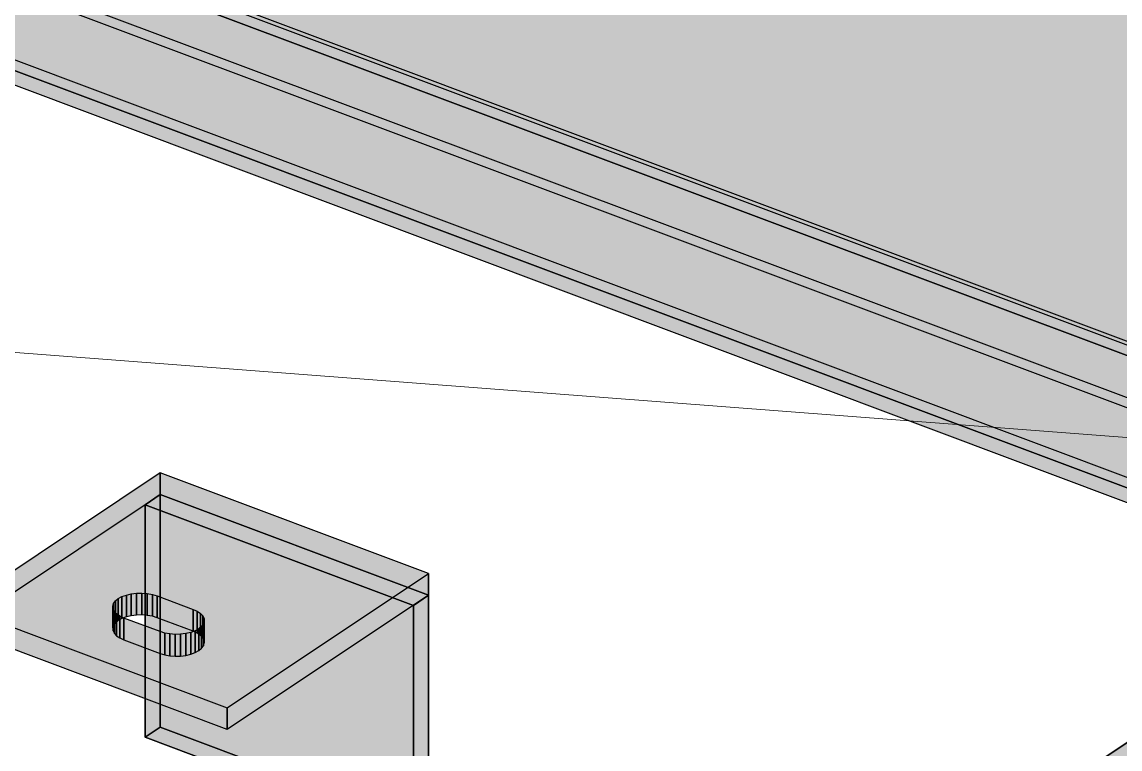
# Model space of a CAD drawing. Header units: millimetres. Extents: x 50 to 612415, y 2 to 4150.
# Drawn here: x 506488.6 to 506663.6, y 2983.2 to 3099.1 of the extents above; entities that cross this region are included whole.
import ezdxf

# ---------------------------------------------------------------- set-up
doc = ezdxf.new("R2010")
doc.units = ezdxf.units.MM
for name, color, linetype, lineweight in [('DIM', 7, 'Continuous', 13), ('HATCH', 8, 'Continuous', 9), ('OUTLINE', 7, 'Continuous', 25)]:
    doc.layers.add(name, color=color, linetype=linetype, lineweight=lineweight)

msp = doc.modelspace()

# ---------------------------------------------------------------- hatches: boundary and pattern name
at = {"layer": 'HATCH', "true_color": 0x5b747f}
for points in [[(508125.429, 2499.816), (506236.101, 3208.314), (506236.101, 3226.833)], [(508125.429, 2518.336), (506236.101, 3226.833), (506539.228, 3123.231)], [(508125.429, 2518.336), (508125.429, 2499.816), (506236.101, 3226.833)], [(506234.497, 3225.764), (506234.497, 3207.244), (508123.825, 2498.747)], [(506537.624, 3122.162), (506234.497, 3225.764), (508123.825, 2517.266)], [(506234.497, 3225.764), (508123.825, 2498.747), (508123.825, 2517.266)], [(506234.497, 3207.244), (506234.497, 3209.559), (508123.825, 2501.062)], [(506212.044, 3195.863), (508101.371, 2498.825), (506212.044, 3207.322)], [(506213.647, 3208.392), (508102.975, 2499.894), (506213.647, 3196.933)], [(508123.825, 2498.747), (506234.497, 3207.244), (508123.825, 2501.062)], [(508102.975, 2487.162), (506213.647, 3195.659), (506213.647, 3196.933)], [(508102.975, 2488.435), (508102.975, 2487.162), (506213.647, 3196.933)], [(508102.975, 2499.894), (508102.975, 2488.435), (506213.647, 3196.933)], [(506212.044, 3195.863), (506212.044, 3194.59), (508101.371, 2486.092)], [(506212.044, 3195.863), (508101.371, 2486.092), (508101.371, 2487.366)], [(506212.044, 3195.863), (508101.371, 2487.366), (508101.371, 2498.825)], [(508101.371, 2486.092), (506212.044, 3194.59), (506212.044, 3192.275)], [(508101.371, 2486.092), (506212.044, 3192.275), (508101.371, 2483.778)], [(506966.919, 2970.486), (506542.636, 3126.761), (506539.228, 3151.01)], [(506966.919, 2970.486), (506539.228, 3151.01), (506966.919, 2990.626)], [(506537.624, 3149.941), (506541.032, 3125.692), (506965.315, 2969.417)], [(506965.315, 2989.557), (506537.624, 3149.941), (506965.315, 2969.417)], [(506963.391, 2967.989), (506542.756, 3125.727), (506542.636, 3126.761)], [(506963.511, 2968.933), (506963.391, 2967.989), (506542.636, 3126.761)], [(506963.863, 2969.722), (506963.511, 2968.933), (506542.636, 3126.761)], [(506964.424, 2970.303), (506963.863, 2969.722), (506542.636, 3126.761)], [(506965.155, 2970.636), (506964.424, 2970.303), (506542.636, 3126.761)], [(506966.006, 2970.698), (506965.155, 2970.636), (506542.636, 3126.761)], [(506966.919, 2970.486), (506966.006, 2970.698), (506542.636, 3126.761)], [(506541.032, 3125.692), (506541.152, 3124.658), (506961.787, 2966.92)], [(506541.032, 3125.692), (506961.787, 2966.92), (506961.907, 2967.864)], [(506541.032, 3125.692), (506961.907, 2967.864), (506962.26, 2968.653)], [(506541.032, 3125.692), (506962.26, 2968.653), (506962.82, 2969.234)], [(506541.032, 3125.692), (506962.82, 2969.234), (506963.551, 2969.567)], [(506541.032, 3125.692), (506963.551, 2969.567), (506964.402, 2969.629)], [(506541.032, 3125.692), (506964.402, 2969.629), (506965.315, 2969.417)], [(506961.907, 2965.887), (506541.152, 3124.658), (506541.032, 3123.715)], [(506961.907, 2965.887), (506961.787, 2966.92), (506541.152, 3124.658)], [(506542.283, 3123.995), (506542.636, 3124.784), (506963.511, 2966.956)], [(506542.636, 3124.784), (506542.756, 3125.727), (506963.511, 2966.956)], [(506542.756, 3125.727), (506963.391, 2967.989), (506963.511, 2966.956)], [(506539.228, 3123.231), (506540.141, 3123.019), (506963.511, 2966.956)], [(506539.228, 3123.231), (506963.863, 2965.902), (506964.424, 2964.901)], [(506539.228, 3123.231), (506964.424, 2964.901), (506965.155, 2964.02)], [(506539.228, 3123.231), (506963.511, 2966.956), (506963.863, 2965.902)], [(506539.228, 3123.231), (506965.155, 2964.02), (506966.006, 2963.319)], [(506539.228, 3123.231), (506966.006, 2963.319), (506966.919, 2962.847)], [(508125.429, 2518.336), (506539.228, 3123.231), (506966.919, 2962.847)], [(506961.907, 2965.887), (506540.68, 3122.926), (506540.119, 3122.345)], [(506540.141, 3123.019), (506540.992, 3123.081), (506963.511, 2966.956)], [(506961.907, 2965.887), (506541.032, 3123.715), (506540.68, 3122.926)], [(506540.992, 3123.081), (506541.723, 3123.414), (506963.511, 2966.956)], [(506541.723, 3123.414), (506542.283, 3123.995), (506963.511, 2966.956)], [(506961.907, 2965.887), (506538.537, 3121.949), (506537.624, 3122.162)], [(506962.82, 2963.832), (506962.26, 2964.833), (506537.624, 3122.162)], [(506963.551, 2962.951), (506962.82, 2963.832), (506537.624, 3122.162)], [(506962.26, 2964.833), (506961.907, 2965.887), (506537.624, 3122.162)], [(506964.402, 2962.25), (506963.551, 2962.951), (506537.624, 3122.162)], [(506965.315, 2961.777), (506964.402, 2962.25), (506537.624, 3122.162)], [(506965.315, 2961.777), (506537.624, 3122.162), (508123.825, 2517.266)], [(506961.907, 2965.887), (506539.388, 3122.012), (506538.537, 3121.949)], [(506961.907, 2965.887), (506540.119, 3122.345), (506539.388, 3122.012)]]:
    msp.add_hatch(color=147, dxfattribs=at).paths.add_polyline_path(points)
at = {"layer": 'HATCH', "true_color": 0x617c87}
for points in [[(506234.497, 3209.559), (508123.825, 2501.062), (508101.371, 2486.092), (506212.044, 3194.59)], [(506213.647, 3208.392), (508102.975, 2499.894), (508101.371, 2498.825), (506212.044, 3207.322)], [(508123.825, 2498.747), (506234.497, 3207.244), (506212.044, 3192.275), (508101.371, 2483.778)], [(508125.429, 2499.816), (506236.101, 3208.314), (506234.497, 3207.244), (508123.825, 2498.747)], [(508102.975, 2487.162), (506213.647, 3195.659), (506212.044, 3194.59), (508101.371, 2486.092)]]:
    msp.add_hatch(color=145, dxfattribs=at).paths.add_polyline_path(points)
at = {"layer": 'HATCH', "true_color": 0x46848e}
for points in [[(506520.516, 2830.237), (506520.516, 2888.11), (506899.023, 3140.448), (506899.023, 3082.575)], [(506478.549, 3002.371), (506510.626, 3023.756), (506510.626, 3027.228), (506478.549, 3005.844)], [(506510.626, 2986.717), (506508.22, 2985.113), (506508.22, 3022.152), (506510.626, 3023.756)], [(506553.395, 3007.718), (506521.318, 2986.333), (506521.318, 2989.805), (506553.395, 3011.19)], [(506550.989, 2969.075), (506553.395, 2970.678), (506553.395, 3007.718), (506550.989, 3006.114)], [(506503.676, 3001.261), (506504.188, 3000.913), (506504.188, 3004.385), (506503.676, 3004.734)], [(506517.041, 3001.343), (506516.529, 3001.692), (506516.529, 3005.164), (506517.041, 3004.816)]]:
    msp.add_hatch(color=145, dxfattribs=at).paths.add_polyline_path(points)
at = {"layer": 'HATCH', "true_color": 0x468f99}
for points in [[(506520.516, 2888.11), (506563.285, 2872.072), (506941.792, 3124.41), (506899.023, 3140.448)], [(506510.626, 3027.228), (506478.549, 3005.844), (506506.848, 3008.04)], [(506510.626, 3027.228), (506506.848, 3008.04), (506507.712, 3008.059)], [(506510.626, 3027.228), (506507.712, 3008.059), (506508.566, 3007.993)], [(506510.626, 3027.228), (506508.566, 3007.993), (506509.379, 3007.846)], [(506510.626, 3027.228), (506509.379, 3007.846), (506510.118, 3007.621)], [(506510.626, 3027.228), (506510.118, 3007.621), (506515.892, 3005.456)], [(506553.395, 3011.19), (506510.626, 3027.228), (506517.612, 3004.004)], [(506510.626, 3027.228), (506515.892, 3005.456), (506516.529, 3005.164)], [(506510.626, 3027.228), (506516.529, 3005.164), (506517.041, 3004.816)], [(506510.626, 3027.228), (506517.041, 3004.816), (506517.406, 3004.424)], [(506510.626, 3027.228), (506517.406, 3004.424), (506517.612, 3004.004)], [(506506.848, 3004.568), (506478.549, 3002.371), (506510.626, 3023.756)], [(506507.712, 3004.587), (506506.848, 3004.568), (506510.626, 3023.756)], [(506508.566, 3004.521), (506507.712, 3004.587), (506510.626, 3023.756)], [(506510.626, 3023.756), (506508.22, 3022.152), (506550.989, 3006.114)], [(506509.379, 3004.373), (506508.566, 3004.521), (506510.626, 3023.756)], [(506510.118, 3004.149), (506509.379, 3004.373), (506510.626, 3023.756)], [(506515.892, 3001.984), (506510.118, 3004.149), (506510.626, 3023.756)], [(506510.626, 3023.756), (506550.989, 3006.114), (506553.395, 3007.718)], [(506517.612, 3000.531), (506510.626, 3023.756), (506553.395, 3007.718)], [(506516.529, 3001.692), (506515.892, 3001.984), (506510.626, 3023.756)], [(506517.041, 3001.343), (506516.529, 3001.692), (506510.626, 3023.756)], [(506517.406, 3000.951), (506517.041, 3001.343), (506510.626, 3023.756)], [(506517.612, 3000.531), (506517.406, 3000.951), (506510.626, 3023.756)], [(506553.395, 3011.19), (506516.19, 3002.05), (506515.493, 3001.794)], [(506521.318, 2989.805), (506553.395, 3011.19), (506515.493, 3001.794)], [(506553.395, 3011.19), (506516.774, 3002.369), (506516.19, 3002.05)], [(506553.395, 3011.19), (506517.222, 3002.738), (506516.774, 3002.369)], [(506553.395, 3011.19), (506517.518, 3003.145), (506517.222, 3002.738)], [(506553.395, 3011.19), (506517.649, 3003.572), (506517.518, 3003.145)], [(506553.395, 3011.19), (506517.612, 3004.004), (506517.649, 3003.572)], [(506478.549, 3005.844), (506506.008, 3007.938), (506506.848, 3008.04)], [(506478.549, 3005.844), (506505.224, 3007.755), (506506.008, 3007.938)], [(506478.549, 3005.844), (506504.527, 3007.499), (506505.224, 3007.755)], [(506478.549, 3005.844), (506503.943, 3007.18), (506504.527, 3007.499)], [(506515.493, 2998.322), (506516.19, 2998.578), (506553.395, 3007.718)], [(506515.493, 2998.322), (506553.395, 3007.718), (506521.318, 2986.333)], [(506516.19, 2998.578), (506516.774, 2998.896), (506553.395, 3007.718)], [(506516.774, 2998.896), (506517.222, 2999.266), (506553.395, 3007.718)], [(506517.222, 2999.266), (506517.518, 2999.672), (506553.395, 3007.718)], [(506517.518, 2999.672), (506517.649, 3000.1), (506553.395, 3007.718)], [(506517.649, 3000.1), (506517.612, 3000.531), (506553.395, 3007.718)], [(506503.495, 3006.811), (506503.943, 3007.18), (506478.549, 3005.844)], [(506503.199, 3006.404), (506503.495, 3006.811), (506478.549, 3005.844)], [(506503.068, 3005.977), (506503.199, 3006.404), (506478.549, 3005.844)], [(506503.105, 3005.545), (506503.068, 3005.977), (506478.549, 3005.844)], [(506478.549, 3005.844), (506503.311, 3005.125), (506503.105, 3005.545)], [(506478.549, 3005.844), (506503.676, 3004.734), (506503.311, 3005.125)], [(506478.549, 3005.844), (506521.318, 2989.805), (506503.676, 3004.734)], [(506506.848, 3004.568), (506506.008, 3004.465), (506478.549, 3002.371)], [(506506.008, 3004.465), (506505.224, 3004.282), (506478.549, 3002.371)], [(506505.224, 3004.282), (506504.527, 3004.027), (506478.549, 3002.371)], [(506504.527, 3004.027), (506503.943, 3003.708), (506478.549, 3002.371)], [(506478.549, 3002.371), (506503.943, 3003.708), (506503.495, 3003.338)], [(506521.318, 2989.805), (506504.188, 3004.385), (506503.676, 3004.734)], [(506521.318, 2989.805), (506504.825, 3004.093), (506504.188, 3004.385)], [(506521.318, 2989.805), (506510.599, 3001.928), (506504.825, 3004.093)], [(506478.549, 3002.371), (506503.495, 3003.338), (506503.199, 3002.932)], [(506478.549, 3002.371), (506503.199, 3002.932), (506503.068, 3002.505)], [(506478.549, 3002.371), (506503.068, 3002.505), (506503.105, 3002.073)], [(506503.105, 3002.073), (506503.311, 3001.653), (506478.549, 3002.371)], [(506503.311, 3001.653), (506503.676, 3001.261), (506478.549, 3002.371)], [(506503.676, 3001.261), (506521.318, 2986.333), (506478.549, 3002.371)], [(506503.676, 3001.261), (506504.188, 3000.913), (506521.318, 2986.333)], [(506504.188, 3000.913), (506504.825, 3000.621), (506521.318, 2986.333)], [(506504.825, 3000.621), (506510.599, 2998.455), (506521.318, 2986.333)], [(506521.318, 2989.805), (506511.338, 3001.704), (506510.599, 3001.928)], [(506521.318, 2989.805), (506512.151, 3001.556), (506511.338, 3001.704)], [(506521.318, 2989.805), (506513.005, 3001.49), (506512.151, 3001.556)], [(506521.318, 2989.805), (506513.869, 3001.509), (506513.005, 3001.49)], [(506521.318, 2989.805), (506514.709, 3001.612), (506513.869, 3001.509)], [(506521.318, 2989.805), (506515.493, 3001.794), (506514.709, 3001.612)], [(506510.599, 2998.455), (506511.338, 2998.231), (506521.318, 2986.333)], [(506511.338, 2998.231), (506512.151, 2998.083), (506521.318, 2986.333)], [(506512.151, 2998.083), (506513.005, 2998.018), (506521.318, 2986.333)], [(506513.005, 2998.018), (506513.869, 2998.036), (506521.318, 2986.333)], [(506513.869, 2998.036), (506514.709, 2998.139), (506521.318, 2986.333)], [(506514.709, 2998.139), (506515.493, 2998.322), (506521.318, 2986.333)], [(506550.989, 2969.075), (506508.22, 2985.113), (506510.626, 2986.717)], [(506553.395, 2970.678), (506550.989, 2969.075), (506510.626, 2986.717)]]:
    msp.add_hatch(color=135, dxfattribs=at).paths.add_polyline_path(points)
at = {"layer": 'HATCH', "true_color": 0x468690}
for points in [[(506510.626, 3023.756), (506553.395, 3007.718), (506553.395, 3011.19), (506510.626, 3027.228)], [(506553.395, 2970.678), (506510.626, 2986.717), (506510.626, 3023.756), (506553.395, 3007.718)], [(506508.22, 2985.113), (506550.989, 2969.075), (506550.989, 3006.114), (506508.22, 3022.152)], [(506505.224, 3004.282), (506504.527, 3004.027), (506504.527, 3007.499), (506505.224, 3007.755)], [(506515.892, 3001.984), (506510.118, 3004.149), (506510.118, 3007.621), (506515.892, 3005.456)], [(506521.318, 2986.333), (506478.549, 3002.371), (506478.549, 3005.844), (506521.318, 2989.805)], [(506504.825, 3000.621), (506510.599, 2998.455), (506510.599, 3001.928), (506504.825, 3004.093)], [(506515.493, 2998.322), (506516.19, 2998.578), (506516.19, 3002.05), (506515.493, 3001.794)]]:
    msp.add_hatch(color=145, dxfattribs=at).paths.add_polyline_path(points)
at = {"layer": 'HATCH', "true_color": 0x46858f}
for points in [[(506504.527, 3004.027), (506503.943, 3003.708), (506503.943, 3007.18), (506504.527, 3007.499)], [(506516.19, 2998.578), (506516.774, 2998.896), (506516.774, 3002.369), (506516.19, 3002.05)]]:
    msp.add_hatch(color=145, dxfattribs=at).paths.add_polyline_path(points)
at = {"layer": 'HATCH', "true_color": 0x468791}
for points in [[(506506.008, 3004.465), (506505.224, 3004.282), (506505.224, 3007.755), (506506.008, 3007.938)], [(506509.379, 3004.373), (506508.566, 3004.521), (506508.566, 3007.993), (506509.379, 3007.846)], [(506510.118, 3004.149), (506509.379, 3004.373), (506509.379, 3007.846), (506510.118, 3007.621)], [(506510.599, 2998.455), (506511.338, 2998.231), (506511.338, 3001.704), (506510.599, 3001.928)], [(506511.338, 2998.231), (506512.151, 2998.083), (506512.151, 3001.556), (506511.338, 3001.704)], [(506514.709, 2998.139), (506515.493, 2998.322), (506515.493, 3001.794), (506514.709, 3001.612)]]:
    msp.add_hatch(color=145, dxfattribs=at).paths.add_polyline_path(points)
at = {"layer": 'HATCH', "true_color": 0x468892}
for points in [[(506506.848, 3004.568), (506506.008, 3004.465), (506506.008, 3007.938), (506506.848, 3008.04)], [(506507.712, 3004.587), (506506.848, 3004.568), (506506.848, 3008.04), (506507.712, 3008.059)], [(506508.566, 3004.521), (506507.712, 3004.587), (506507.712, 3008.059), (506508.566, 3007.993)], [(506512.151, 2998.083), (506513.005, 2998.018), (506513.005, 3001.49), (506512.151, 3001.556)], [(506513.005, 2998.018), (506513.869, 2998.036), (506513.869, 3001.509), (506513.005, 3001.49)], [(506513.869, 2998.036), (506514.709, 2998.139), (506514.709, 3001.612), (506513.869, 3001.509)]]:
    msp.add_hatch(color=145, dxfattribs=at).paths.add_polyline_path(points)
at = {"layer": 'HATCH', "true_color": 0x46808a}
for points in [[(506503.199, 3002.932), (506503.068, 3002.505), (506503.068, 3005.977), (506503.199, 3006.404)], [(506517.518, 2999.672), (506517.649, 3000.1), (506517.649, 3003.572), (506517.518, 3003.145)]]:
    msp.add_hatch(color=137, dxfattribs=at).paths.add_polyline_path(points)
at = {"layer": 'HATCH', "true_color": 0x467f89}
for points in [[(506503.068, 3002.505), (506503.105, 3002.073), (506503.105, 3005.545), (506503.068, 3005.977)], [(506517.649, 3000.1), (506517.612, 3000.531), (506517.612, 3004.004), (506517.649, 3003.572)]]:
    msp.add_hatch(color=137, dxfattribs=at).paths.add_polyline_path(points)
at = {"layer": 'HATCH', "true_color": 0x46818b}
for points in [[(506503.105, 3002.073), (506503.311, 3001.653), (506503.311, 3005.125), (506503.105, 3005.545)], [(506517.612, 3000.531), (506517.406, 3000.951), (506517.406, 3004.424), (506517.612, 3004.004)]]:
    msp.add_hatch(color=137, dxfattribs=at).paths.add_polyline_path(points)
at = {"layer": 'HATCH', "true_color": 0x46828c}
for points in [[(506503.495, 3003.338), (506503.199, 3002.932), (506503.199, 3006.404), (506503.495, 3006.811)], [(506517.222, 2999.266), (506517.518, 2999.672), (506517.518, 3003.145), (506517.222, 3002.738)]]:
    msp.add_hatch(color=145, dxfattribs=at).paths.add_polyline_path(points)
at = {"layer": 'HATCH', "true_color": 0x46848d}
for points in [[(506503.943, 3003.708), (506503.495, 3003.338), (506503.495, 3006.811), (506503.943, 3007.18)], [(506516.774, 2998.896), (506517.222, 2999.266), (506517.222, 3002.738), (506516.774, 3002.369)]]:
    msp.add_hatch(color=145, dxfattribs=at).paths.add_polyline_path(points)
at = {"layer": 'HATCH', "true_color": 0x46868f}
for points in [[(506516.529, 3001.692), (506515.892, 3001.984), (506515.892, 3005.456), (506516.529, 3005.164)], [(506504.188, 3000.913), (506504.825, 3000.621), (506504.825, 3004.093), (506504.188, 3004.385)]]:
    msp.add_hatch(color=145, dxfattribs=at).paths.add_polyline_path(points)
at = {"layer": 'HATCH', "true_color": 0x46838c}
for points in [[(506503.311, 3001.653), (506503.676, 3001.261), (506503.676, 3004.734), (506503.311, 3005.125)], [(506517.406, 3000.951), (506517.041, 3001.343), (506517.041, 3004.816), (506517.406, 3004.424)]]:
    msp.add_hatch(color=145, dxfattribs=at).paths.add_polyline_path(points)

# ---------------------------------------------------------------- linework, layer by layer
at = {"layer": 'DIM'}
msp.add_lwpolyline([(506233.856, 3065.741), (508800, 2870), (508900, 2870)], dxfattribs=at)
at = {"layer": 'OUTLINE', "color": 139, "true_color": 0x42544a}
for p, q in [((506234.497, 3209.559), (508123.825, 2501.062)), ((506234.497, 3209.559), (508123.825, 2501.062)), ((508101.371, 2498.825), (506212.044, 3207.322)), ((508101.371, 2498.825), (506212.044, 3207.322)), ((506213.647, 3208.392), (508102.975, 2499.894)), ((506213.647, 3208.392), (508102.975, 2499.894)), ((506234.497, 3207.244), (508123.825, 2498.747)), ((506234.497, 3207.244), (508123.825, 2498.747)), ((508123.825, 2498.747), (506234.497, 3207.244)), ((508123.825, 2498.747), (506234.497, 3207.244)), ((508125.429, 2499.816), (506236.101, 3208.314)), ((508125.429, 2499.816), (506236.101, 3208.314)), ((508101.371, 2486.092), (506212.044, 3194.59)), ((506212.044, 3194.59), (508101.371, 2486.092)), ((508101.371, 2486.092), (506212.044, 3194.59)), ((506212.044, 3194.59), (508101.371, 2486.092)), ((508102.975, 2487.162), (506213.647, 3195.659)), ((508102.975, 2487.162), (506213.647, 3195.659)), ((506212.044, 3192.275), (508101.371, 2483.778)), ((506212.044, 3192.275), (508101.371, 2483.778)), ((506520.516, 2888.11), (506899.023, 3140.448)), ((506899.023, 3140.448), (506520.516, 2888.11)), ((506510.626, 3027.228), (506478.549, 3005.844)), ((506510.626, 3027.228), (506478.549, 3005.844)), ((506553.395, 3011.19), (506510.626, 3027.228)), ((506510.626, 3027.228), (506510.626, 3023.756)), ((506510.626, 3023.756), (506510.626, 3027.228)), ((506553.395, 3011.19), (506510.626, 3027.228)), ((506478.549, 3002.371), (506510.626, 3023.756)), ((506478.549, 3002.371), (506510.626, 3023.756)), ((506508.22, 3022.152), (506510.626, 3023.756)), ((506510.626, 3023.756), (506508.22, 3022.152)), ((506510.626, 3023.756), (506510.626, 2986.717)), ((506510.626, 2986.717), (506510.626, 3023.756)), ((506510.626, 3023.756), (506553.395, 3007.718)), ((506510.626, 3023.756), (506553.395, 3007.718)), ((506553.395, 3007.718), (506510.626, 3023.756)), ((506510.626, 3023.756), (506553.395, 3007.718)), ((506508.22, 2985.113), (506508.22, 3022.152)), ((506550.989, 3006.114), (506508.22, 3022.152)), ((506508.22, 3022.152), (506508.22, 2985.113)), ((506508.22, 3022.152), (506550.989, 3006.114)), ((506521.318, 2989.805), (506553.395, 3011.19)), ((506521.318, 2989.805), (506553.395, 3011.19)), ((506553.395, 3007.718), (506553.395, 3011.19)), ((506553.395, 3011.19), (506553.395, 3007.718)), ((506503.943, 3007.18), (506504.527, 3007.499)), ((506503.943, 3007.18), (506504.527, 3007.499)), ((506504.527, 3007.499), (506505.224, 3007.755)), ((506504.527, 3007.499), (506505.224, 3007.755)), ((506504.527, 3004.027), (506504.527, 3007.499)), ((506504.527, 3007.499), (506504.527, 3004.027)), ((506505.224, 3007.755), (506506.008, 3007.938)), ((506505.224, 3007.755), (506506.008, 3007.938)), ((506505.224, 3004.282), (506505.224, 3007.755)), ((506505.224, 3007.755), (506505.224, 3004.282)), ((506506.008, 3007.938), (506506.848, 3008.04)), ((506506.008, 3007.938), (506506.848, 3008.04)), ((506506.008, 3004.465), (506506.008, 3007.938)), ((506506.008, 3007.938), (506506.008, 3004.465)), ((506506.848, 3008.04), (506507.712, 3008.059)), ((506506.848, 3008.04), (506507.712, 3008.059)), ((506506.848, 3004.568), (506506.848, 3008.04)), ((506506.848, 3008.04), (506506.848, 3004.568)), ((506507.712, 3008.059), (506508.566, 3007.993)), ((506507.712, 3008.059), (506507.712, 3004.587)), ((506507.712, 3004.587), (506507.712, 3008.059)), ((506507.712, 3008.059), (506508.566, 3007.993)), ((506508.566, 3007.993), (506509.379, 3007.846)), ((506508.566, 3007.993), (506508.566, 3004.521)), ((506508.566, 3004.521), (506508.566, 3007.993)), ((506508.566, 3007.993), (506509.379, 3007.846)), ((506509.379, 3007.846), (506510.118, 3007.621)), ((506509.379, 3007.846), (506509.379, 3004.373)), ((506509.379, 3004.373), (506509.379, 3007.846)), ((506509.379, 3007.846), (506510.118, 3007.621)), ((506510.118, 3007.621), (506515.892, 3005.456)), ((506510.118, 3007.621), (506510.118, 3004.149)), ((506510.118, 3004.149), (506510.118, 3007.621)), ((506510.118, 3007.621), (506515.892, 3005.456)), ((506553.395, 3007.718), (506521.318, 2986.333)), ((506553.395, 3007.718), (506521.318, 2986.333)), ((506553.395, 3007.718), (506550.989, 3006.114)), ((506550.989, 3006.114), (506553.395, 3007.718)), ((506553.395, 3007.718), (506553.395, 2970.678)), ((506553.395, 2970.678), (506553.395, 3007.718)), ((506478.549, 3005.844), (506521.318, 2989.805)), ((506478.549, 3005.844), (506521.318, 2989.805)), ((506503.068, 3005.977), (506503.199, 3006.404)), ((506503.068, 3005.977), (506503.199, 3006.404)), ((506503.068, 3002.505), (506503.068, 3005.977)), ((506503.105, 3005.545), (506503.068, 3005.977)), ((506503.068, 3005.977), (506503.068, 3002.505)), ((506503.105, 3005.545), (506503.068, 3005.977)), ((506503.105, 3002.073), (506503.105, 3005.545)), ((506503.311, 3005.125), (506503.105, 3005.545)), ((506503.105, 3005.545), (506503.105, 3002.073)), ((506503.311, 3005.125), (506503.105, 3005.545)), ((506503.199, 3006.404), (506503.495, 3006.811)), ((506503.199, 3006.404), (506503.495, 3006.811)), ((506503.199, 3002.932), (506503.199, 3006.404)), ((506503.199, 3006.404), (506503.199, 3002.932)), ((506503.495, 3006.811), (506503.943, 3007.18)), ((506503.495, 3006.811), (506503.943, 3007.18)), ((506503.495, 3003.338), (506503.495, 3006.811)), ((506503.495, 3006.811), (506503.495, 3003.338)), ((506503.943, 3003.708), (506503.943, 3007.18)), ((506503.943, 3007.18), (506503.943, 3003.708)), ((506515.892, 3005.456), (506516.529, 3005.164)), ((506515.892, 3005.456), (506515.892, 3001.984)), ((506515.892, 3001.984), (506515.892, 3005.456)), ((506515.892, 3005.456), (506516.529, 3005.164)), ((506550.989, 2969.075), (506550.989, 3006.114)), ((506550.989, 3006.114), (506550.989, 2969.075)), ((506503.311, 3001.653), (506503.311, 3005.125)), ((506503.676, 3004.734), (506503.311, 3005.125)), ((506503.311, 3005.125), (506503.311, 3001.653)), ((506503.676, 3004.734), (506503.311, 3005.125)), ((506503.943, 3003.708), (506503.495, 3003.338)), ((506503.943, 3003.708), (506503.495, 3003.338)), ((506503.676, 3001.261), (506503.676, 3004.734)), ((506504.188, 3004.385), (506503.676, 3004.734)), ((506503.676, 3004.734), (506503.676, 3001.261)), ((506504.188, 3004.385), (506503.676, 3004.734)), ((506504.527, 3004.027), (506503.943, 3003.708)), ((506504.527, 3004.027), (506503.943, 3003.708)), ((506504.188, 3000.913), (506504.188, 3004.385)), ((506504.825, 3004.093), (506504.188, 3004.385)), ((506504.188, 3004.385), (506504.188, 3000.913)), ((506504.825, 3004.093), (506504.188, 3004.385)), ((506505.224, 3004.282), (506504.527, 3004.027)), ((506505.224, 3004.282), (506504.527, 3004.027)), ((506504.825, 3000.621), (506504.825, 3004.093)), ((506510.599, 3001.928), (506504.825, 3004.093)), ((506504.825, 3004.093), (506504.825, 3000.621)), ((506510.599, 3001.928), (506504.825, 3004.093)), ((506506.008, 3004.465), (506505.224, 3004.282)), ((506506.008, 3004.465), (506505.224, 3004.282)), ((506506.848, 3004.568), (506506.008, 3004.465)), ((506506.848, 3004.568), (506506.008, 3004.465)), ((506507.712, 3004.587), (506506.848, 3004.568)), ((506507.712, 3004.587), (506506.848, 3004.568)), ((506508.566, 3004.521), (506507.712, 3004.587)), ((506508.566, 3004.521), (506507.712, 3004.587)), ((506509.379, 3004.373), (506508.566, 3004.521)), ((506509.379, 3004.373), (506508.566, 3004.521)), ((506510.118, 3004.149), (506509.379, 3004.373)), ((506510.118, 3004.149), (506509.379, 3004.373)), ((506515.892, 3001.984), (506510.118, 3004.149)), ((506515.892, 3001.984), (506510.118, 3004.149)), ((506516.529, 3005.164), (506517.041, 3004.816)), ((506516.529, 3005.164), (506516.529, 3001.692)), ((506516.529, 3001.692), (506516.529, 3005.164)), ((506516.529, 3005.164), (506517.041, 3004.816)), ((506517.041, 3004.816), (506517.406, 3004.424)), ((506517.041, 3004.816), (506517.041, 3001.343)), ((506517.041, 3001.343), (506517.041, 3004.816)), ((506517.041, 3004.816), (506517.406, 3004.424)), ((506517.406, 3004.424), (506517.612, 3004.004)), ((506517.406, 3004.424), (506517.406, 3000.951)), ((506517.406, 3000.951), (506517.406, 3004.424)), ((506517.406, 3004.424), (506517.612, 3004.004)), ((506517.612, 3004.004), (506517.649, 3003.572)), ((506517.612, 3004.004), (506517.612, 3000.531)), ((506517.612, 3000.531), (506517.612, 3004.004)), ((506517.612, 3004.004), (506517.649, 3003.572)), ((506521.318, 2986.333), (506478.549, 3002.371)), ((506521.318, 2986.333), (506478.549, 3002.371)), ((506503.199, 3002.932), (506503.068, 3002.505)), ((506503.199, 3002.932), (506503.068, 3002.505)), ((506503.068, 3002.505), (506503.105, 3002.073)), ((506503.068, 3002.505), (506503.105, 3002.073)), ((506503.105, 3002.073), (506503.311, 3001.653)), ((506503.105, 3002.073), (506503.311, 3001.653)), ((506503.495, 3003.338), (506503.199, 3002.932)), ((506503.495, 3003.338), (506503.199, 3002.932)), ((506516.19, 3002.05), (506515.493, 3001.794)), ((506516.19, 3002.05), (506515.493, 3001.794)), ((506516.529, 3001.692), (506515.892, 3001.984)), ((506516.529, 3001.692), (506515.892, 3001.984)), ((506516.774, 3002.369), (506516.19, 3002.05)), ((506516.774, 3002.369), (506516.19, 3002.05)), ((506516.19, 3002.05), (506516.19, 2998.578)), ((506516.19, 2998.578), (506516.19, 3002.05)), ((506517.222, 3002.738), (506516.774, 3002.369)), ((506517.222, 3002.738), (506516.774, 3002.369)), ((506516.774, 3002.369), (506516.774, 2998.896)), ((506516.774, 2998.896), (506516.774, 3002.369)), ((506517.518, 3003.145), (506517.222, 3002.738)), ((506517.518, 3003.145), (506517.222, 3002.738)), ((506517.222, 3002.738), (506517.222, 2999.266)), ((506517.222, 2999.266), (506517.222, 3002.738)), ((506517.649, 3003.572), (506517.518, 3003.145)), ((506517.649, 3003.572), (506517.518, 3003.145)), ((506517.518, 3003.145), (506517.518, 2999.672)), ((506517.518, 2999.672), (506517.518, 3003.145)), ((506517.649, 3003.572), (506517.649, 3000.1)), ((506517.649, 3000.1), (506517.649, 3003.572)), ((506503.311, 3001.653), (506503.676, 3001.261)), ((506503.311, 3001.653), (506503.676, 3001.261)), ((506503.676, 3001.261), (506504.188, 3000.913)), ((506503.676, 3001.261), (506504.188, 3000.913)), ((506504.188, 3000.913), (506504.825, 3000.621)), ((506504.188, 3000.913), (506504.825, 3000.621)), ((506504.825, 3000.621), (506510.599, 2998.455)), ((506504.825, 3000.621), (506510.599, 2998.455)), ((506510.599, 2998.455), (506510.599, 3001.928)), ((506511.338, 3001.704), (506510.599, 3001.928)), ((506510.599, 3001.928), (506510.599, 2998.455)), ((506511.338, 3001.704), (506510.599, 3001.928)), ((506511.338, 2998.231), (506511.338, 3001.704)), ((506512.151, 3001.556), (506511.338, 3001.704)), ((506511.338, 3001.704), (506511.338, 2998.231)), ((506512.151, 3001.556), (506511.338, 3001.704)), ((506512.151, 2998.083), (506512.151, 3001.556)), ((506513.005, 3001.49), (506512.151, 3001.556)), ((506512.151, 3001.556), (506512.151, 2998.083)), ((506513.005, 3001.49), (506512.151, 3001.556)), ((506513.869, 3001.509), (506513.005, 3001.49)), ((506513.869, 3001.509), (506513.005, 3001.49)), ((506513.005, 2998.018), (506513.005, 3001.49)), ((506513.005, 3001.49), (506513.005, 2998.018)), ((506514.709, 3001.612), (506513.869, 3001.509)), ((506514.709, 3001.612), (506513.869, 3001.509)), ((506513.869, 3001.509), (506513.869, 2998.036)), ((506513.869, 2998.036), (506513.869, 3001.509)), ((506515.493, 3001.794), (506514.709, 3001.612)), ((506515.493, 3001.794), (506514.709, 3001.612)), ((506514.709, 3001.612), (506514.709, 2998.139)), ((506514.709, 2998.139), (506514.709, 3001.612)), ((506515.493, 3001.794), (506515.493, 2998.322)), ((506515.493, 2998.322), (506515.493, 3001.794)), ((506517.041, 3001.343), (506516.529, 3001.692)), ((506517.041, 3001.343), (506516.529, 3001.692)), ((506517.406, 3000.951), (506517.041, 3001.343)), ((506517.406, 3000.951), (506517.041, 3001.343)), ((506517.612, 3000.531), (506517.406, 3000.951)), ((506517.612, 3000.531), (506517.406, 3000.951)), ((506517.649, 3000.1), (506517.612, 3000.531)), ((506517.649, 3000.1), (506517.612, 3000.531)), ((506510.599, 2998.455), (506511.338, 2998.231)), ((506510.599, 2998.455), (506511.338, 2998.231)), ((506515.493, 2998.322), (506516.19, 2998.578)), ((506515.493, 2998.322), (506516.19, 2998.578)), ((506516.19, 2998.578), (506516.774, 2998.896)), ((506516.19, 2998.578), (506516.774, 2998.896)), ((506516.774, 2998.896), (506517.222, 2999.266)), ((506516.774, 2998.896), (506517.222, 2999.266)), ((506517.222, 2999.266), (506517.518, 2999.672)), ((506517.222, 2999.266), (506517.518, 2999.672)), ((506517.518, 2999.672), (506517.649, 3000.1)), ((506517.518, 2999.672), (506517.649, 3000.1)), ((506511.338, 2998.231), (506512.151, 2998.083)), ((506511.338, 2998.231), (506512.151, 2998.083)), ((506512.151, 2998.083), (506513.005, 2998.018)), ((506512.151, 2998.083), (506513.005, 2998.018)), ((506513.005, 2998.018), (506513.869, 2998.036)), ((506513.005, 2998.018), (506513.869, 2998.036)), ((506513.869, 2998.036), (506514.709, 2998.139)), ((506513.869, 2998.036), (506514.709, 2998.139)), ((506514.709, 2998.139), (506515.493, 2998.322)), ((506514.709, 2998.139), (506515.493, 2998.322)), ((506521.318, 2986.333), (506521.318, 2989.805)), ((506521.318, 2989.805), (506521.318, 2986.333)), ((506508.22, 2985.113), (506510.626, 2986.717)), ((506510.626, 2986.717), (506508.22, 2985.113)), ((506510.626, 2986.717), (506553.395, 2970.678)), ((506553.395, 2970.678), (506510.626, 2986.717)), ((506550.989, 2969.075), (506508.22, 2985.113)), ((506508.22, 2985.113), (506550.989, 2969.075))]:
    msp.add_line(p, q, dxfattribs=at)

doc.saveas('drawing.dxf')
